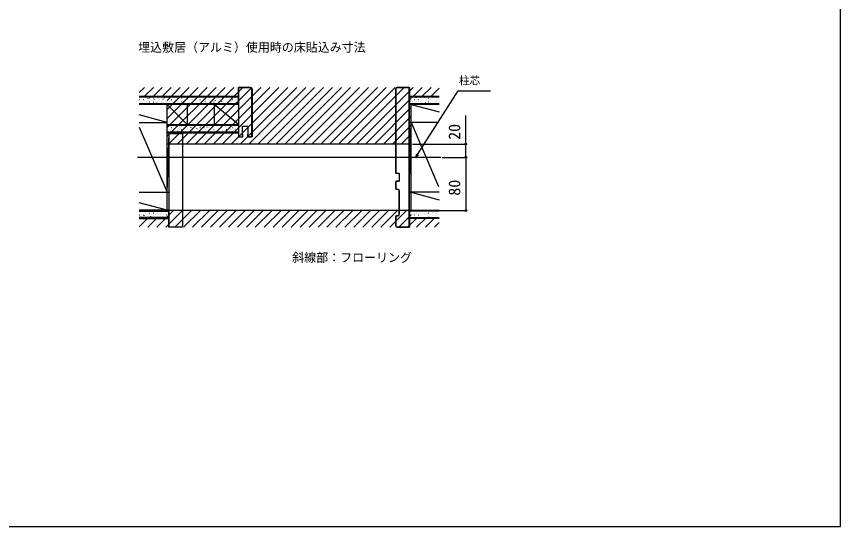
# Model space of a CAD drawing. Units: millimetres, scale not verified. Extents: x -525 to 525, y -783 to 779.
# Drawn here: x -94 to 525, y -783 to -400 of the extents above; entities that cross this region are included whole.
import ezdxf
from ezdxf.enums import TextEntityAlignment as Align

# ---------------------------------------------------------------- set-up
doc = ezdxf.new("R2010")
doc.units = ezdxf.units.MM
doc.header["$LTSCALE"] = 4
for name, color, linetype in [('0-2_USER1', 3, 'Continuous'), ('0-4_YKK_11E', 7, 'Continuous'), ('0-5_YKK_12', 2, 'Continuous'), ('0-6_YKK_13', 4, 'Continuous'), ('0-8_YKK_D', 6, 'Continuous'), ('0-9_YKK_ZWAK', 7, 'Continuous'), ('0-A_YSS_K', 3, 'Continuous')]:
    doc.layers.add(name, color=color, linetype=linetype)
doc.styles.add('ＭＳ ゴシック', font='')
doc.styles.get('ＭＳ ゴシック').set_extended_font_data('MS Gothic')

msp = doc.modelspace()

# ---------------------------------------------------------------- linework, layer by layer
at = {"layer": '0-4_YKK_11E'}
for p, q in [((81.537, -453.197), (72.537, -453.197)), ((72.537, -465.597), (72.437, -465.597)), ((30.287, -487.697), (30.287, -557.197)), ((72.537, -485.297), (72.437, -485.297)), ((75.637, -488.297), (75.537, -488.297)), ((79.437, -488.297), (79.537, -488.297)), ((192.287, -529.797), (191.287, -529.797)), ((193.187, -548.697), (193.187, -530.697)), ((193.287, -530.697), (193.287, -548.697)), ((190.687, -557.197), (190.687, -550.197)), ((191.287, -549.597), (192.287, -549.597))]:
    msp.add_line(p, q, dxfattribs=at)
for points in [[(72.437, -465.597), (72.437, -453.097), (81.537, -453.097)], [(72.537, -453.197), (72.537, -490.197), (75.537, -490.197), (75.537, -482.197), (79.537, -482.197), (79.537, -490.197), (82.537, -490.197), (82.537, -454.197)], [(82.637, -454.197), (82.637, -490.297), (79.437, -490.297), (79.437, -488.297)], [(193.287, -518.297), (193.187, -518.297), (193.187, -517.797), (190.996, -517.797), (190.687, -517.488), (190.687, -454.197)], [(190.787, -454.197), (190.787, -517.447), (191.037, -517.697), (193.287, -517.697), (193.287, -518.197), (193.287, -523.197), (193.287, -523.697), (191.037, -523.697), (190.787, -523.947), (190.787, -529.697), (192.287, -529.697)], [(191.787, -453.097), (200.887, -453.097), (200.887, -465.597), (200.787, -465.597)], [(200.787, -545.697), (200.787, -465.697), (200.787, -453.197), (191.787, -453.197)], [(29.287, -558.197), (20.287, -558.197), (20.287, -530.697), (20.287, -487.697), (26.787, -487.697), (30.287, -487.697)], [(26.887, -487.697), (26.887, -487.597), (30.387, -487.597), (30.387, -557.197)], [(72.437, -485.297), (72.437, -490.297), (75.637, -490.297), (75.637, -488.297)], [(190.687, -529.197), (190.687, -523.905), (190.996, -523.597), (193.187, -523.597), (193.187, -523.097), (193.287, -523.097)], [(29.287, -558.297), (20.187, -558.297), (20.187, -545.797), (20.287, -545.797)], [(192.287, -549.697), (190.787, -549.697), (190.787, -557.197)], [(191.787, -558.197), (200.787, -558.197), (200.787, -545.697)], [(200.787, -545.797), (200.887, -545.797), (200.887, -558.297), (191.787, -558.297)]]:
    msp.add_lwpolyline(points, dxfattribs=at)
for centre, radius, start, end in [((81.537, -454.197), 1.1, 360, 90), ((81.537, -454.197), 1, 0, 90), ((191.787, -454.197), 1.1, 90, 180), ((191.787, -454.197), 1, 90, 180), ((191.287, -529.197), 0.6, 180, 270), ((192.287, -530.697), 1, 0, 90), ((192.287, -530.697), 0.9, 0, 90), ((191.287, -550.197), 0.6, 90, 180), ((192.287, -548.697), 1, 270, 0), ((192.287, -548.697), 0.9, 270, 0), ((29.287, -557.197), 1, 270, 0), ((29.287, -557.197), 1.1, 270, 360), ((191.787, -557.197), 1.1, 180, 270), ((191.787, -557.197), 1, 180, 270)]:
    msp.add_arc(centre, radius, start, end, dxfattribs=at)
at = {"layer": '0-5_YKK_12'}
msp.add_line((224.537, -505.697), (-3.463, -505.697), dxfattribs=at)
at = {"layer": '0-6_YKK_13'}
for p, q in [((-2.213, -457.005), (1.695, -453.097)), ((1.83, -459.697), (8.43, -453.097)), ((8.566, -459.697), (15.166, -453.097)), ((15.301, -459.697), (21.901, -453.097)), ((18.787, -462.946), (28.636, -453.097)), ((18.787, -469.681), (35.371, -453.097)), ((18.787, -476.416), (42.106, -453.097)), ((18.787, -483.151), (48.841, -453.097)), ((18.787, -489.886), (55.577, -453.097)), ((19.712, -495.697), (62.312, -453.097)), ((26.447, -495.697), (69.047, -453.097)), ((33.182, -495.697), (75.782, -453.097)), ((39.917, -495.697), (82.517, -453.097)), ((46.653, -495.697), (89.253, -453.097)), ((53.388, -495.697), (95.988, -453.097)), ((60.123, -495.697), (102.723, -453.097)), ((66.858, -495.697), (109.458, -453.097)), ((73.593, -495.697), (116.193, -453.097)), ((80.329, -495.697), (122.929, -453.097)), ((87.064, -495.697), (129.664, -453.097)), ((93.799, -495.697), (136.399, -453.097)), ((100.534, -495.697), (143.134, -453.097)), ((107.269, -495.697), (149.869, -453.097)), ((114.005, -495.697), (156.605, -453.097)), ((120.74, -495.697), (163.34, -453.097)), ((127.475, -495.697), (170.075, -453.097)), ((134.21, -495.697), (176.81, -453.097)), ((140.945, -495.697), (183.545, -453.097)), ((147.681, -495.697), (190.28, -453.097)), ((154.416, -495.697), (197.016, -453.097)), ((161.151, -495.697), (203.751, -453.097)), ((203.886, -459.697), (210.486, -453.097)), ((210.621, -459.697), (217.221, -453.097)), ((217.356, -459.697), (223.287, -453.766)), ((167.886, -495.697), (202.287, -461.296)), ((174.621, -495.697), (202.287, -468.031)), ((181.356, -495.697), (202.287, -474.766)), ((188.092, -495.697), (202.287, -481.501)), ((194.827, -495.697), (202.287, -488.237)), ((201.562, -495.697), (202.287, -494.972)), ((202.287, -495.697), (18.787, -495.697)), ((17.729, -558.297), (30.329, -545.697)), ((202.287, -545.697), (18.787, -545.697)), ((18.787, -550.503), (23.593, -545.697)), ((24.464, -558.297), (37.064, -545.697)), ((31.199, -558.297), (43.799, -545.697)), ((37.934, -558.297), (50.534, -545.697)), ((44.669, -558.297), (57.269, -545.697)), ((51.405, -558.297), (64.005, -545.697)), ((58.14, -558.297), (70.74, -545.697)), ((64.875, -558.297), (77.475, -545.697)), ((71.61, -558.297), (84.21, -545.697)), ((78.345, -558.297), (90.945, -545.697)), ((85.08, -558.297), (97.681, -545.697)), ((91.816, -558.297), (104.416, -545.697)), ((98.551, -558.297), (111.151, -545.697)), ((105.286, -558.297), (117.886, -545.697)), ((112.021, -558.297), (124.621, -545.697)), ((118.756, -558.297), (131.356, -545.697)), ((125.492, -558.297), (138.092, -545.697)), ((132.227, -558.297), (144.827, -545.697)), ((138.962, -558.297), (151.562, -545.697)), ((145.697, -558.297), (158.297, -545.697)), ((152.432, -558.297), (165.032, -545.697)), ((159.168, -558.297), (171.768, -545.697)), ((165.903, -558.297), (178.503, -545.697)), ((172.638, -558.297), (185.238, -545.697)), ((179.373, -558.297), (191.973, -545.697)), ((186.108, -558.297), (198.708, -545.697)), ((192.844, -558.297), (202.287, -548.853)), ((-2.213, -558.033), (4.123, -551.697)), ((4.258, -558.297), (10.858, -551.697)), ((10.993, -558.297), (17.593, -551.697)), ((199.579, -558.297), (206.179, -551.697)), ((206.314, -558.297), (212.914, -551.697)), ((213.049, -558.297), (219.649, -551.697)), ((219.784, -558.297), (223.287, -554.794))]:
    msp.add_line(p, q, dxfattribs=at)
at = {"layer": '0-8_YKK_D'}
for p, q in [((203.287, -495.697), (244.287, -495.697)), ((225.537, -505.697), (244.287, -505.697)), ((226.537, -505.697), (244.287, -505.697)), ((243.287, -505.697), (243.287, -545.697)), ((203.287, -545.697), (244.287, -545.697))]:
    msp.add_line(p, q, dxfattribs=at)
for points in [[(205.723, -505.697), (207.094, -503.546), (237.588, -455.697), (261.98, -455.697)], [(243.287, -505.697), (243.287, -495.697), (243.287, -474.192)], [(207.67, -503.914), (205.723, -505.697), (206.518, -503.179)]]:
    msp.add_lwpolyline(points, dxfattribs=at)
for centre in [(243.287, -495.697), (243.287, -505.697), (243.287, -505.697), (243.287, -545.697)]:
    msp.add_circle(centre, 0.637, dxfattribs=at)
at = {"layer": '0-9_YKK_ZWAK'}
msp.add_lwpolyline([(-525, -783.4), (525, -783.4), (525, 746.6)], dxfattribs=at)
at = {"layer": '0-A_YSS_K'}
for p, q in [((-2.213, -459.697), (72.537, -459.697)), ((72.537, -460.447), (-2.213, -460.447)), ((-2.145, -462.275), (-2.095, -462.275)), ((-0.72, -460.9), (-0.67, -460.9)), ((-0.72, -463.89), (-0.67, -463.89)), ((-0.462, -461.898), (-0.453, -461.895)), ((0.514, -464.394), (0.523, -464.39)), ((0.895, -462.275), (0.945, -462.275)), ((1.731, -463.142), (1.814, -463.087)), ((2.32, -460.9), (2.37, -460.9)), ((2.32, -463.89), (2.37, -463.89)), ((2.658, -460.793), (2.667, -460.79)), ((3.304, -463.405), (3.313, -463.402)), ((3.935, -462.275), (3.985, -462.275)), ((4.42, -461.362), (4.503, -461.307)), ((5.36, -460.9), (5.41, -460.9)), ((5.36, -463.89), (5.41, -463.89)), ((6.047, -462.434), (6.056, -462.431)), ((6.975, -462.275), (7.025, -462.275)), ((8.4, -460.9), (8.45, -460.9)), ((8.4, -463.89), (8.45, -463.89)), ((9.167, -461.329), (9.176, -461.326)), ((9.222, -462.101), (9.306, -462.046)), ((9.813, -463.941), (9.822, -463.938)), ((10.015, -462.275), (10.065, -462.275)), ((11.44, -460.9), (11.49, -460.9)), ((11.44, -463.89), (11.49, -463.89)), ((12.556, -462.97), (12.566, -462.967)), ((13.055, -462.275), (13.105, -462.275)), ((14.48, -460.9), (14.53, -460.9)), ((14.48, -463.89), (14.53, -463.89)), ((15.676, -461.865), (15.686, -461.862)), ((16.095, -462.275), (16.145, -462.275)), ((16.322, -464.477), (16.332, -464.474)), ((16.714, -461.06), (16.798, -461.005)), ((17.52, -460.9), (17.57, -460.9)), ((17.52, -463.89), (17.57, -463.89)), ((18.466, -460.877), (18.476, -460.874)), ((18.519, -463.783), (18.603, -463.728)), ((19.065, -463.506), (19.075, -463.503)), ((19.135, -462.275), (19.185, -462.275)), ((20.56, -460.9), (20.61, -460.9)), ((20.56, -463.89), (20.61, -463.89)), ((22.175, -462.275), (22.225, -462.275)), ((22.185, -462.401), (22.195, -462.398)), ((23.322, -464.522), (23.405, -464.467)), ((23.6, -460.9), (23.65, -460.9)), ((23.6, -463.89), (23.65, -463.89)), ((24.976, -461.413), (24.985, -461.41)), ((25.215, -462.275), (25.265, -462.275)), ((25.575, -464.042), (25.584, -464.039)), ((26.011, -462.742), (26.095, -462.687)), ((26.64, -460.9), (26.69, -460.9)), ((26.64, -463.89), (26.69, -463.89)), ((28.255, -462.275), (28.305, -462.275)), ((28.695, -462.937), (28.704, -462.934)), ((29.68, -460.9), (29.73, -460.9)), ((29.68, -463.89), (29.73, -463.89)), ((30.814, -463.481), (30.897, -463.426)), ((31.295, -462.275), (31.345, -462.275)), ((31.485, -461.949), (31.494, -461.946)), ((32.084, -464.578), (32.093, -464.574)), ((32.72, -460.9), (32.77, -460.9)), ((32.72, -463.89), (32.77, -463.89)), ((33.503, -461.701), (33.587, -461.646)), ((34.228, -460.977), (34.237, -460.974)), ((34.335, -462.275), (34.385, -462.275)), ((35.204, -463.473), (35.213, -463.47)), ((35.76, -460.9), (35.81, -460.9)), ((35.76, -463.89), (35.81, -463.89)), ((37.375, -462.275), (37.425, -462.275)), ((37.994, -462.485), (38.004, -462.481)), ((38.306, -462.44), (38.389, -462.385)), ((38.8, -460.9), (38.85, -460.9)), ((38.8, -463.89), (38.85, -463.89)), ((40.415, -462.275), (40.465, -462.275)), ((40.737, -461.513), (40.747, -461.51)), ((40.995, -460.66), (41.078, -460.605)), ((41.713, -464.009), (41.723, -464.005)), ((41.84, -460.9), (41.89, -460.9)), ((41.84, -463.89), (41.89, -463.89)), ((43.455, -462.275), (43.505, -462.275)), ((44.503, -463.021), (44.513, -463.017)), ((44.88, -460.9), (44.93, -460.9)), ((44.88, -463.89), (44.93, -463.89)), ((45.798, -461.399), (45.881, -461.344)), ((46.495, -462.275), (46.545, -462.275)), ((47.247, -462.049), (47.256, -462.046)), ((47.603, -464.122), (47.686, -464.067)), ((47.92, -460.9), (47.97, -460.9)), ((47.92, -463.89), (47.97, -463.89)), ((48.222, -464.545), (48.232, -464.541)), ((49.535, -462.275), (49.585, -462.275)), ((50.367, -460.944), (50.376, -460.941)), ((50.96, -460.9), (51.01, -460.9)), ((50.96, -463.89), (51.01, -463.89)), ((51.013, -463.557), (51.022, -463.553)), ((52.575, -462.275), (52.625, -462.275)), ((53.756, -462.585), (53.765, -462.582)), ((54, -460.9), (54.05, -460.9)), ((54, -463.89), (54.05, -463.89)), ((55.095, -463.081), (55.178, -463.026)), ((55.615, -462.275), (55.665, -462.275)), ((56.876, -461.48), (56.885, -461.477)), ((57.04, -460.9), (57.09, -460.9)), ((57.04, -463.89), (57.09, -463.89)), ((57.522, -464.092), (57.531, -464.089)), ((58.655, -462.275), (58.705, -462.275)), ((59.666, -460.492), (59.676, -460.489)), ((59.897, -463.82), (59.981, -463.765)), ((60.08, -460.9), (60.13, -460.9)), ((60.08, -463.89), (60.13, -463.89)), ((60.265, -463.121), (60.274, -463.118)), ((61.695, -462.275), (61.745, -462.275)), ((62.586, -462.04), (62.67, -461.985)), ((63.12, -460.9), (63.17, -460.9)), ((63.12, -463.89), (63.17, -463.89)), ((63.385, -462.016), (63.395, -462.013)), ((64.735, -462.275), (64.785, -462.275)), ((66.16, -460.9), (66.21, -460.9)), ((66.16, -463.89), (66.21, -463.89)), ((66.175, -461.028), (66.185, -461.025)), ((66.774, -463.657), (66.784, -463.654)), ((67.389, -462.779), (67.473, -462.724)), ((67.775, -462.275), (67.825, -462.275)), ((69.2, -460.9), (69.25, -460.9)), ((69.2, -463.89), (69.25, -463.89)), ((69.894, -462.552), (69.904, -462.549)), ((70.078, -460.999), (70.162, -460.944)), ((70.815, -462.275), (70.865, -462.275)), ((72.24, -460.9), (72.29, -460.9)), ((72.24, -463.89), (72.29, -463.89)), ((72.537, -459.697), (72.537, -487.197)), ((200.787, -459.697), (223.287, -459.697)), ((200.787, -459.697), (200.787, -551.697)), ((223.287, -460.447), (200.787, -460.447)), ((201.535, -462.275), (201.585, -462.275)), ((202.793, -460.946), (202.802, -460.942)), ((202.96, -460.9), (203.01, -460.9)), ((202.96, -463.89), (203.01, -463.89)), ((203.392, -463.574), (203.401, -463.571)), ((204.575, -462.275), (204.625, -462.275)), ((206, -460.9), (206.05, -460.9)), ((206, -463.89), (206.05, -463.89)), ((206.198, -461.013), (206.282, -460.958)), ((206.512, -462.469), (206.521, -462.466)), ((207.615, -462.275), (207.665, -462.275)), ((208.003, -463.736), (208.087, -463.681)), ((209.04, -460.9), (209.09, -460.9)), ((209.04, -463.89), (209.09, -463.89)), ((209.302, -461.481), (209.312, -461.478)), ((209.901, -464.11), (209.911, -464.107)), ((210.655, -462.275), (210.705, -462.275)), ((212.045, -460.51), (212.055, -460.507)), ((212.08, -460.9), (212.13, -460.9)), ((212.08, -463.89), (212.13, -463.89)), ((212.806, -464.475), (212.889, -464.42)), ((213.021, -463.005), (213.031, -463.002)), ((213.695, -462.275), (213.745, -462.275)), ((215.12, -460.9), (215.17, -460.9)), ((215.12, -463.89), (215.17, -463.89)), ((215.495, -462.695), (215.579, -462.64)), ((215.811, -462.017), (215.821, -462.014)), ((216.735, -462.275), (216.785, -462.275)), ((218.16, -460.9), (218.21, -460.9)), ((218.16, -463.89), (218.21, -463.89)), ((218.555, -461.046), (218.564, -461.043)), ((219.531, -463.541), (219.54, -463.538)), ((219.775, -462.275), (219.825, -462.275)), ((220.298, -463.434), (220.381, -463.379)), ((221.2, -460.9), (221.25, -460.9)), ((221.2, -463.89), (221.25, -463.89)), ((222.321, -462.553), (222.33, -462.55)), ((222.815, -462.275), (222.865, -462.275)), ((222.987, -461.654), (223.071, -461.599)), ((-2.213, -465.197), (72.537, -465.197)), ((72.537, -465.947), (-2.213, -465.947)), ((7.023, -464.929), (7.032, -464.926)), ((11.027, -464.824), (11.111, -464.769)), ((18.787, -479.447), (18.787, -465.947)), ((22.831, -465.013), (22.841, -465.01)), ((38.593, -465.114), (38.603, -465.11)), ((40.111, -465.163), (40.194, -465.108)), ((52.405, -464.861), (52.489, -464.806)), ((54.037, -465.947), (54.037, -480.947)), ((72.537, -480.947), (54.037, -465.947)), ((54.732, -465.081), (54.741, -465.077)), ((64.031, -464.628), (64.041, -464.625)), ((70.54, -465.164), (70.55, -465.161)), ((200.787, -465.197), (223.287, -465.197)), ((223.287, -465.947), (200.787, -465.947)), ((207.158, -465.082), (207.167, -465.078)), ((216.41, -464.646), (216.42, -464.643)), ((222.92, -465.182), (222.929, -465.179)), ((18.787, -479.447), (-2.213, -473.82)), ((-2.213, -479.447), (18.787, -479.447)), ((-2.213, -482.947), (18.787, -531.947)), ((18.787, -531.947), (18.787, -479.447)), ((18.787, -480.947), (72.537, -480.947)), ((72.537, -481.697), (18.787, -481.697)), ((19.784, -482.535), (19.868, -482.48)), ((20.56, -481.83), (20.61, -481.83)), ((21.363, -482.579), (21.372, -482.576)), ((23.6, -481.83), (23.65, -481.83)), ((26.64, -481.83), (26.69, -481.83)), ((27.872, -483.115), (27.882, -483.112)), ((29.68, -481.83), (29.73, -481.83)), ((30.992, -482.01), (31.002, -482.007)), ((32.72, -481.83), (32.77, -481.83)), ((35.76, -481.83), (35.81, -481.83)), ((36.573, -483.176), (36.656, -483.121)), ((37.501, -482.546), (37.511, -482.543)), ((38.8, -481.83), (38.85, -481.83)), ((41.84, -481.83), (41.89, -481.83)), ((44.011, -483.082), (44.02, -483.078)), ((44.065, -482.135), (44.148, -482.08)), ((44.88, -481.83), (44.93, -481.83)), ((46.801, -482.094), (46.81, -482.09)), ((47.92, -481.83), (47.97, -481.83)), ((48.868, -482.874), (48.951, -482.819)), ((50.96, -481.83), (51.01, -481.83)), ((53.31, -482.63), (53.32, -482.626)), ((54, -481.83), (54.05, -481.83)), ((56.359, -481.833), (56.443, -481.778)), ((57.04, -481.83), (57.09, -481.83)), ((59.819, -483.166), (59.829, -483.162)), ((60.08, -481.83), (60.13, -481.83)), ((62.563, -482.194), (62.572, -482.191)), ((63.12, -481.83), (63.17, -481.83)), ((66.16, -481.83), (66.21, -481.83)), ((69.072, -482.73), (69.081, -482.727)), ((69.2, -481.83), (69.25, -481.83)), ((72.24, -481.83), (72.29, -481.83)), ((222.91, -479.447), (200.787, -479.447)), ((202.287, -531.947), (202.287, -479.447)), ((18.787, -486.447), (72.537, -486.447)), ((18.787, -531.947), (20.287, -487.197)), ((18.787, -487.197), (72.537, -487.197)), ((19.135, -483.205), (19.185, -483.205)), ((19.135, -486.195), (19.185, -486.195)), ((19.219, -486.179), (19.228, -486.176)), ((20.287, -551.697), (20.287, -487.197)), ((20.56, -484.82), (20.61, -484.82)), ((21.589, -485.258), (21.672, -485.203)), ((22.175, -483.205), (22.225, -483.205)), ((22.175, -486.195), (22.225, -486.195)), ((22.339, -485.074), (22.348, -485.071)), ((23.6, -484.82), (23.65, -484.82)), ((25.129, -484.086), (25.138, -484.083)), ((25.215, -483.205), (25.265, -483.205)), ((25.215, -486.195), (25.265, -486.195)), ((26.392, -485.997), (26.475, -485.942)), ((26.64, -484.82), (26.69, -484.82)), ((28.255, -483.205), (28.305, -483.205)), ((28.255, -486.195), (28.305, -486.195)), ((28.848, -485.61), (28.857, -485.607)), ((29.081, -484.217), (29.164, -484.162)), ((29.68, -484.82), (29.73, -484.82)), ((31.295, -483.205), (31.345, -483.205)), ((31.295, -486.195), (31.345, -486.195)), ((31.638, -484.622), (31.648, -484.619)), ((32.72, -484.82), (32.77, -484.82)), ((33.884, -484.956), (33.967, -484.901)), ((34.335, -483.205), (34.385, -483.205)), ((34.335, -486.195), (34.385, -486.195)), ((34.381, -483.651), (34.391, -483.647)), ((35.357, -486.146), (35.367, -486.143)), ((35.76, -484.82), (35.81, -484.82)), ((37.375, -483.205), (37.425, -483.205)), ((37.375, -486.195), (37.425, -486.195)), ((38.148, -485.158), (38.157, -485.155)), ((38.8, -484.82), (38.85, -484.82)), ((40.415, -483.205), (40.465, -483.205)), ((40.415, -486.195), (40.465, -486.195)), ((40.891, -484.187), (40.9, -484.183)), ((41.376, -483.915), (41.459, -483.86)), ((41.84, -484.82), (41.89, -484.82)), ((43.455, -483.205), (43.505, -483.205)), ((43.455, -486.195), (43.505, -486.195)), ((44.657, -485.694), (44.666, -485.691)), ((44.88, -484.82), (44.93, -484.82)), ((46.495, -483.205), (46.545, -483.205)), ((46.495, -486.195), (46.545, -486.195)), ((47.4, -484.723), (47.409, -484.719)), ((47.92, -484.82), (47.97, -484.82)), ((49.535, -483.205), (49.585, -483.205)), ((49.535, -486.195), (49.585, -486.195)), ((50.52, -483.618), (50.529, -483.614)), ((50.672, -485.597), (50.756, -485.542)), ((50.96, -484.82), (51.01, -484.82)), ((51.166, -486.23), (51.175, -486.227)), ((52.575, -483.205), (52.625, -483.205)), ((52.575, -486.195), (52.625, -486.195)), ((53.909, -485.259), (53.919, -485.255)), ((54, -484.82), (54.05, -484.82)), ((55.475, -486.336), (55.558, -486.281)), ((55.615, -483.205), (55.665, -483.205)), ((55.615, -486.195), (55.665, -486.195)), ((57.029, -484.154), (57.039, -484.15)), ((57.04, -484.82), (57.09, -484.82)), ((58.164, -484.556), (58.248, -484.501)), ((58.655, -483.205), (58.705, -483.205)), ((58.655, -486.195), (58.705, -486.195)), ((60.08, -484.82), (60.13, -484.82)), ((60.418, -485.794), (60.428, -485.791)), ((61.695, -483.205), (61.745, -483.205)), ((61.695, -486.195), (61.745, -486.195)), ((62.967, -485.295), (63.05, -485.24)), ((63.12, -484.82), (63.17, -484.82)), ((63.538, -484.69), (63.548, -484.686)), ((64.735, -483.205), (64.785, -483.205)), ((64.735, -486.195), (64.785, -486.195)), ((65.656, -483.515), (65.74, -483.46)), ((66.16, -484.82), (66.21, -484.82)), ((66.329, -483.701), (66.338, -483.698)), ((66.928, -486.33), (66.937, -486.327)), ((67.775, -483.205), (67.825, -483.205)), ((67.775, -486.195), (67.825, -486.195)), ((69.2, -484.82), (69.25, -484.82)), ((70.048, -485.225), (70.057, -485.222)), ((70.459, -484.254), (70.542, -484.199)), ((70.815, -483.205), (70.865, -483.205)), ((70.815, -486.195), (70.865, -486.195)), ((72.24, -484.82), (72.29, -484.82)), ((-2.213, -531.947), (20.287, -531.947)), ((-2.213, -531.947), (18.787, -531.947)), ((18.787, -545.447), (18.787, -531.947)), ((223.287, -531.947), (200.787, -531.947)), ((18.787, -545.447), (-2.213, -539.82)), ((20.287, -545.447), (-2.213, -545.447)), ((-2.213, -546.197), (20.287, -546.197)), ((20.287, -550.947), (-2.213, -550.947)), ((-2.145, -548.985), (-2.095, -548.985)), ((-1.094, -547.35), (-1.085, -547.347)), ((-0.72, -547.61), (-0.67, -547.61)), ((-0.72, -550.6), (-0.67, -550.6)), ((-0.448, -549.963), (-0.439, -549.959)), ((-0.09, -546.621), (-0.006, -546.566)), ((0.895, -548.985), (0.945, -548.985)), ((1.696, -546.362), (1.706, -546.359)), ((1.715, -549.344), (1.798, -549.289)), ((2.295, -548.991), (2.304, -548.988)), ((2.32, -547.61), (2.37, -547.61)), ((2.32, -550.6), (2.37, -550.6)), ((3.935, -548.985), (3.985, -548.985)), ((5.36, -547.61), (5.41, -547.61)), ((5.36, -550.6), (5.41, -550.6)), ((5.415, -547.886), (5.425, -547.883)), ((6.061, -550.499), (6.071, -550.495)), ((6.518, -550.083), (6.601, -550.028)), ((6.975, -548.985), (7.025, -548.985)), ((8.205, -546.898), (8.215, -546.895)), ((8.4, -547.61), (8.45, -547.61)), ((8.4, -550.6), (8.45, -550.6)), ((8.804, -549.527), (8.814, -549.524)), ((9.207, -548.303), (9.29, -548.248)), ((10.015, -548.985), (10.065, -548.985)), ((11.44, -547.61), (11.49, -547.61)), ((11.44, -550.6), (11.49, -550.6)), ((11.924, -548.422), (11.934, -548.419)), ((13.055, -548.985), (13.105, -548.985)), ((14.01, -549.042), (14.093, -548.987)), ((14.48, -547.61), (14.53, -547.61)), ((14.48, -550.6), (14.53, -550.6)), ((14.715, -547.434), (14.724, -547.431)), ((15.314, -550.063), (15.323, -550.06)), ((16.095, -548.985), (16.145, -548.985)), ((16.699, -547.262), (16.782, -547.207)), ((17.458, -546.463), (17.467, -546.46)), ((17.52, -547.61), (17.57, -547.61)), ((17.52, -550.6), (17.57, -550.6)), ((18.434, -548.958), (18.443, -548.955)), ((19.135, -548.985), (19.185, -548.985)), ((200.787, -545.447), (223.287, -545.447)), ((223.287, -546.197), (200.787, -546.197)), ((200.787, -550.947), (223.287, -550.947)), ((201.535, -548.985), (201.585, -548.985)), ((201.784, -546.531), (201.794, -546.528)), ((202.76, -549.027), (202.77, -549.023)), ((202.96, -547.61), (203.01, -547.61)), ((202.96, -550.6), (203.01, -550.6)), ((203.494, -548.995), (203.577, -548.94)), ((204.575, -548.985), (204.625, -548.985)), ((205.55, -548.039), (205.56, -548.035)), ((206, -547.61), (206.05, -547.61)), ((206, -550.6), (206.05, -550.6)), ((206.149, -550.667), (206.159, -550.664)), ((206.183, -547.215), (206.266, -547.16)), ((207.615, -548.985), (207.665, -548.985)), ((208.294, -547.067), (208.303, -547.064)), ((209.04, -547.61), (209.09, -547.61)), ((209.04, -550.6), (209.09, -550.6)), ((209.269, -549.563), (209.279, -549.559)), ((210.655, -548.985), (210.705, -548.985)), ((210.986, -547.954), (211.069, -547.899)), ((212.06, -548.575), (212.069, -548.571)), ((212.08, -547.61), (212.13, -547.61)), ((212.08, -550.6), (212.13, -550.6)), ((212.79, -550.677), (212.874, -550.622)), ((213.695, -548.985), (213.745, -548.985)), ((214.803, -547.603), (214.812, -547.6)), ((215.12, -547.61), (215.17, -547.61)), ((215.12, -550.6), (215.17, -550.6)), ((215.779, -550.098), (215.788, -550.095)), ((216.735, -548.985), (216.785, -548.985)), ((217.923, -546.498), (217.932, -546.495)), ((218.16, -547.61), (218.21, -547.61)), ((218.16, -550.6), (218.21, -550.6)), ((218.477, -546.913), (218.561, -546.858)), ((218.569, -549.11), (218.578, -549.107)), ((219.775, -548.985), (219.825, -548.985)), ((220.282, -549.636), (220.366, -549.581)), ((221.2, -547.61), (221.25, -547.61)), ((221.2, -550.6), (221.25, -550.6)), ((221.312, -548.139), (221.321, -548.136)), ((222.288, -550.634), (222.297, -550.631)), ((222.815, -548.985), (222.865, -548.985)), ((-2.213, -551.697), (20.287, -551.697)), ((223.287, -551.697), (200.787, -551.697))]:
    msp.add_line(p, q, dxfattribs=at)
for points in [[(33.787, -465.947), (33.787, -480.947), (18.787, -465.947)], [(202.287, -479.447), (202.287, -465.947), (223.287, -471.574)], [(200.787, -531.947), (202.287, -479.447), (222.91, -527.568)], [(202.287, -545.447), (202.287, -531.947), (223.287, -537.574)]]:
    msp.add_lwpolyline(points, dxfattribs=at)

# ---------------------------------------------------------------- texts
at = {"layer": '0-2_USER1', "style": 'ＭＳ ゴシック'}
for s, p in [('埋込敷居（アルミ）使用時の床貼込み寸法', (-2.98, -428.265)), ('斜線部：フローリング', (112.818, -586.426))]:
    msp.add_text(s, height=6.598, dxfattribs=at).set_placement(p, align=Align.BOTTOM_LEFT)
at = {"layer": '0-8_YKK_D', "style": 'ＭＳ ゴシック'}
msp.add_text('柱芯', height=5.865, dxfattribs=at).set_placement((238.108, -452.679), align=Align.BOTTOM_LEFT)
for s, p in [('20', (241.787, -492.533)), ('80', (241.787, -534.526))]:
    msp.add_text(s, height=8.798, rotation=90, dxfattribs=at).set_placement(p, align=Align.BOTTOM_LEFT)

doc.saveas('drawing.dxf')
